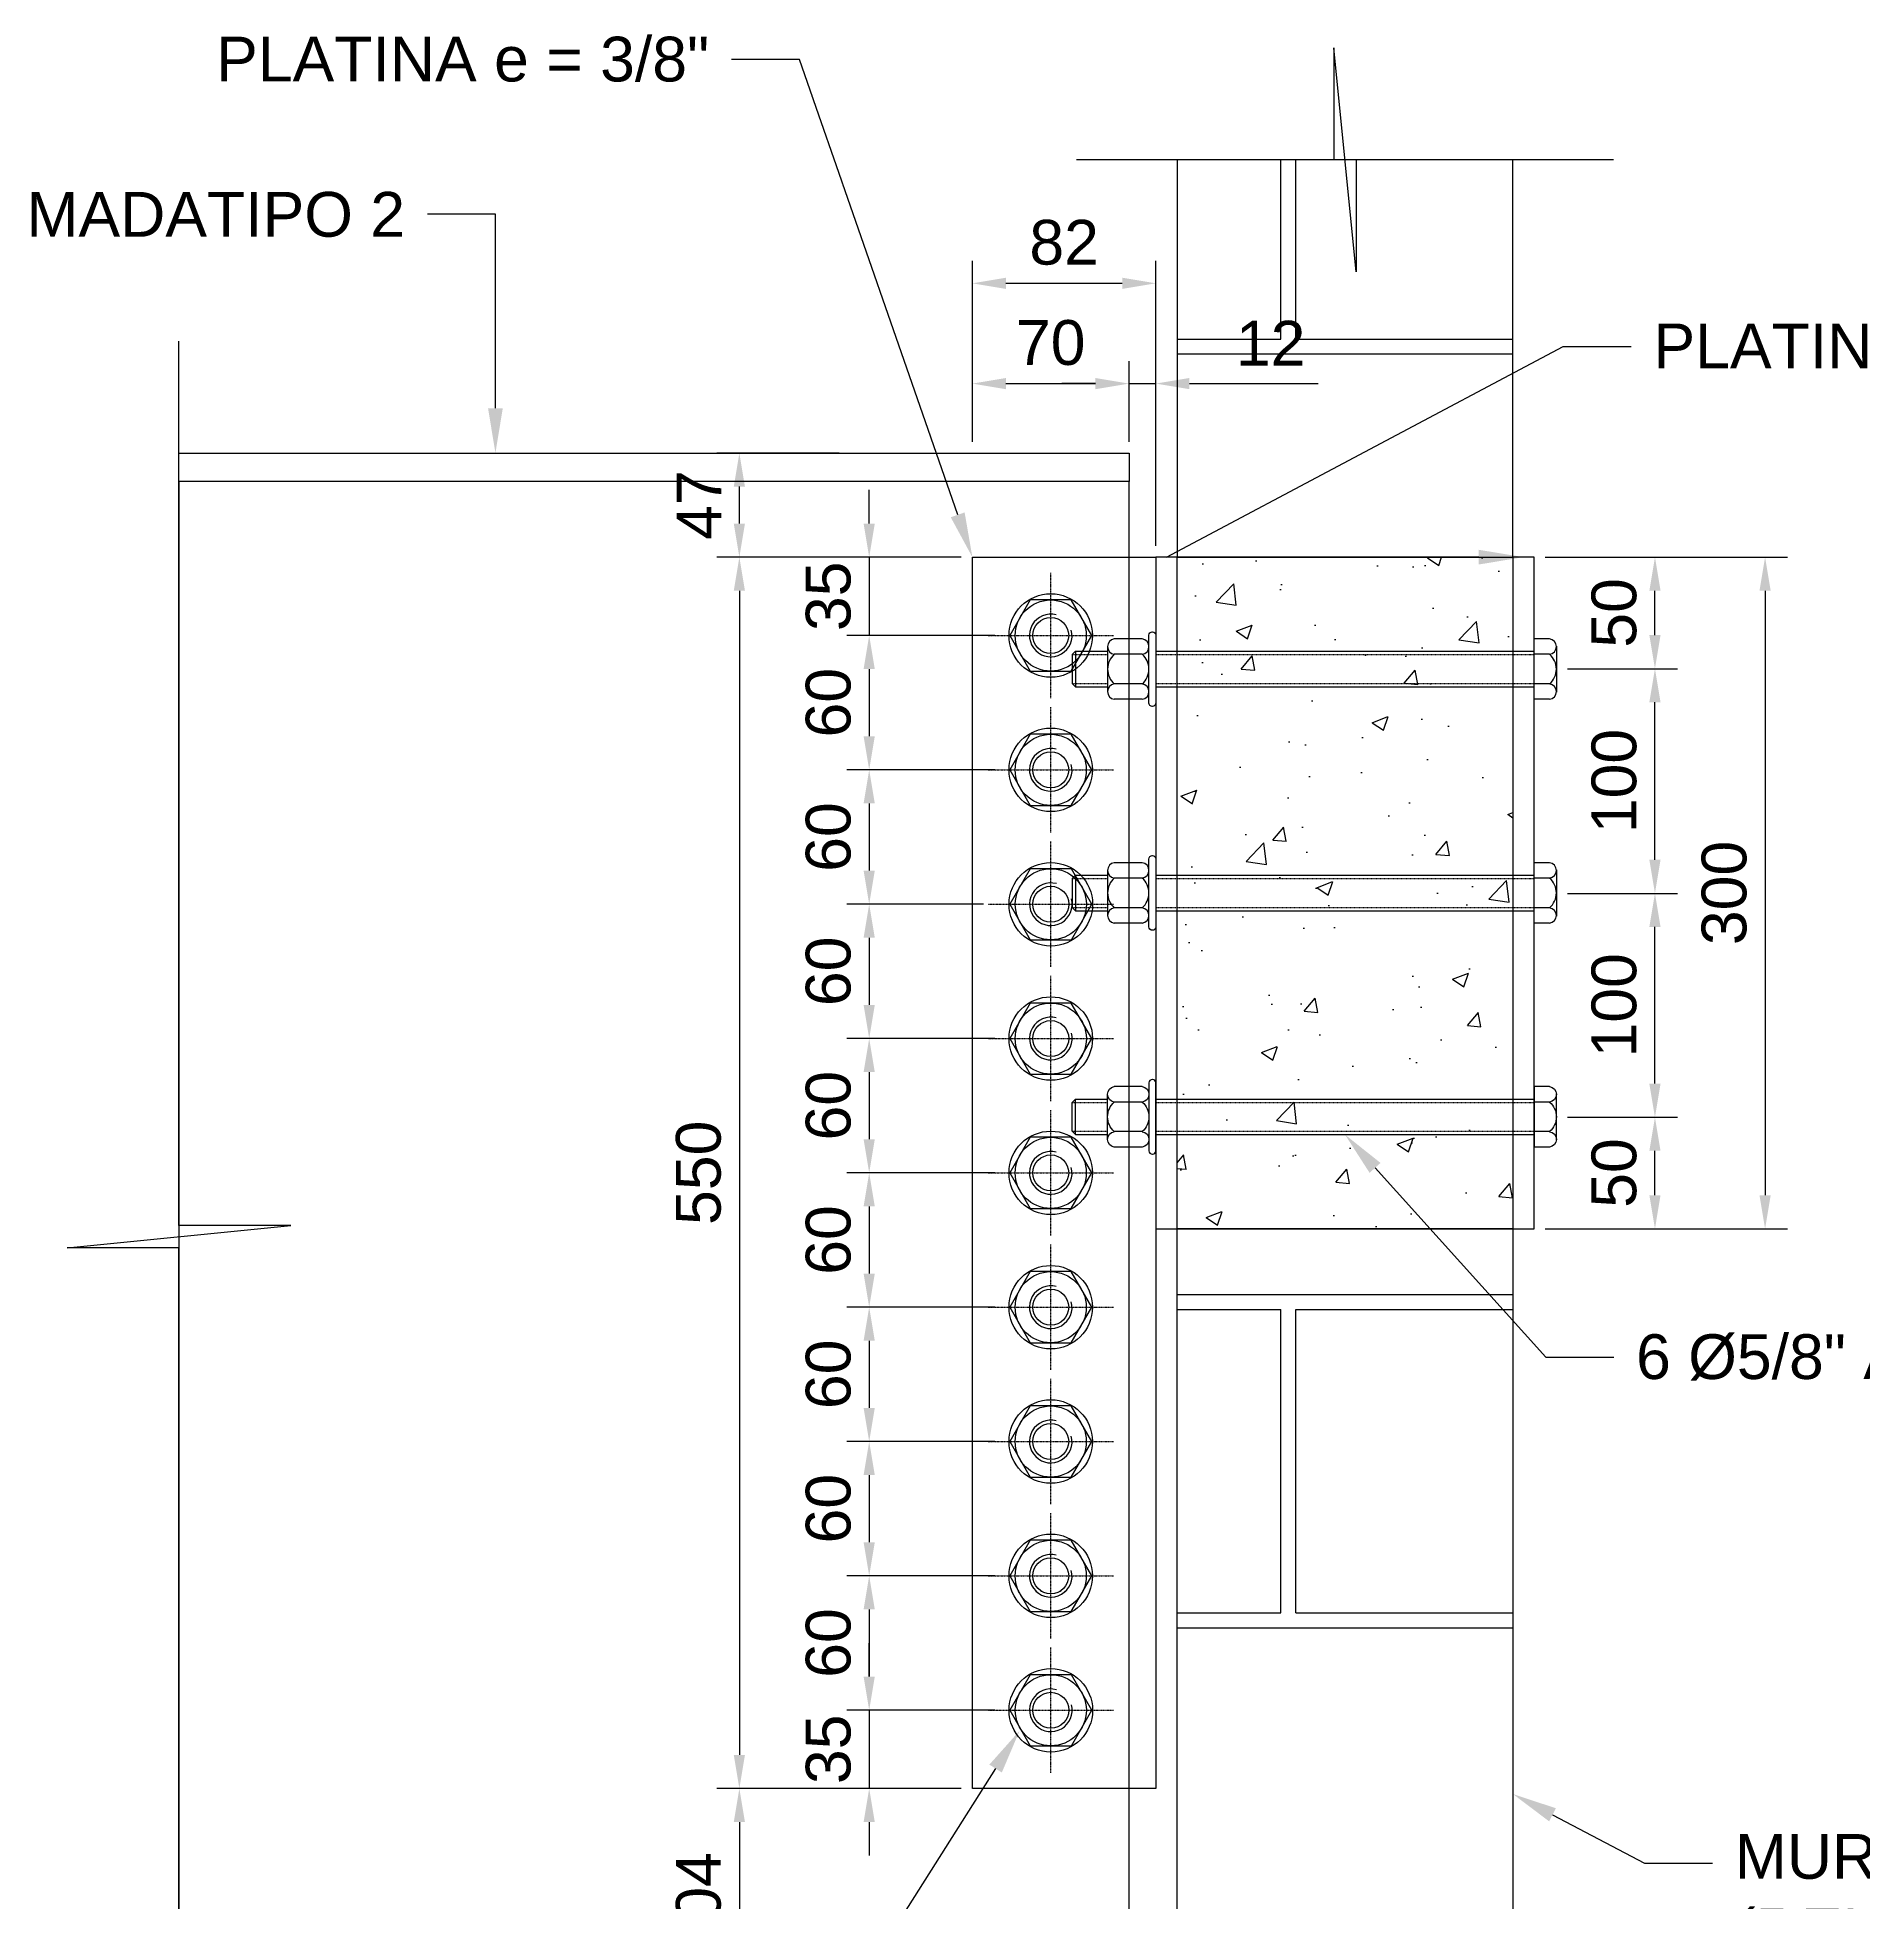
# Model space of a CAD drawing. Header units: millimetres. Extents: x -241278 to 318497, y -110515 to 29234.
# Drawn here: x -27872 to -27056, y -42822 to -41989 of the extents above; entities that cross this region are included whole.
import ezdxf
from ezdxf import colors
from ezdxf.entities.mleader import LeaderData, LeaderLine
from ezdxf.math import Vec2, Vec3

# ---------------------------------------------------------------- set-up
doc = ezdxf.new("R2010")
doc.units = ezdxf.units.MM
doc.header["$LTSCALE"] = 0.1
doc.linetypes.add('CENTER', pattern=[2, 1.25, -0.25, 0.25, -0.25])
doc.linetypes.add('HIDDEN', pattern=[0.375, 0.25, -0.125])
for name, color, linetype in [('EE-CENTROS', 8, 'CENTER'), ('EE-OCULTAS', 8, 'HIDDEN'), ('SIM-ARM 700x3-8x300x1-2', 66, 'Continuous'), ('SIM-CONCRETO', 8, 'Continuous'), ('SIM-COTAS', 1, 'Continuous'), ('SIM-MAMPOSTERIA', 150, 'Continuous'), ('SIM-PLATINAS', 2, 'Continuous')]:
    doc.layers.add(name, color=color, linetype=linetype)
doc.styles.get("Standard").update_dxf_attribs({"font": 'arial.ttf'})
doc.dimstyles.new('EE 1_STANDAR', dxfattribs={"dimtxt": 2, "dimasz": 1.5, "dimexe": 1, "dimexo": 0.5, "dimgap": 0.8, "dimtad": 1, "dimdec": 0, "dimdsep": 46, "dimtxsty": 'Standard', "dimcen": 0.09, "dimclrd": 256, "dimclre": 256, "dimclrt": 2, "dimadec": 0, "dimazin": 0, "dimtfac": 1, "dimtdec": 0, "dimtix": 1, "dimtmove": 0, "dimatfit": 2, "dimfxl": 1, "dimtolj": 1, "dimlwd": -1, "dimlwe": -1, "dimarcsym": 1})
pattern_1 = [(0, (0, -454.09), (142.24, 142.24), [277.8125, -6.6675]), (0, (-142.24, -447.42), (142.24, 142.24), [277.8125, -6.6675]), (90, (0, -454.09), (-142.24, 142.24), [-148.9075, 135.5725]), (90, (-6.67, -454.09), (-142.24, 142.24), [-148.9075, 135.5725])]

# ---------------------------------------------------------------- blocks, each defined once
blk = doc.blocks.new('*U97')
for p, q in [((-13.49, 175.92), (-13.49, 169)), ((-10.31, 178.92), (10.31, 178.92)), ((-6.62, 175.92), (-6.62, 169)), ((6.62, 175.92), (6.62, 169)), ((13.49, 175.92), (13.49, 169)), ((13.49, 169), (-13.49, 169)), ((-7.94, 0), (-7.94, 169)), ((7.94, 0), (7.94, 169)), ((-13.49, -6.1), (-13.49, -18.58)), ((-6.62, -6.1), (-6.62, -18.58)), ((6.62, -6.1), (6.62, -18.58)), ((13.49, -6.1), (13.49, -18.58)), ((-10.31, -21.58), (10.31, -21.58)), ((-7.94, -35.95), (-7.94, -21.58)), ((7.94, -35.95), (7.94, -21.58)), ((-7.94, -35.95), (7.94, -35.95)), ((-7.94, -35.95), (-6.44, -37.45)), ((-6.44, -37.45), (6.44, -37.45)), ((7.94, -35.95), (6.44, -37.45))]:
    blk.add_line(p, q)
blk.add_lwpolyline([(-16.67, -1.6), (-16.67, -1.5, -0.414214), (-15.17, 0), (15.17, 0, -0.414214), (16.67, -1.5), (16.67, -1.6, -0.414214), (15.17, -3.1), (-15.17, -3.1, -0.414214)], format="xyb", close=True)
for centre, radius, start, end in [((-10.06, 175.45), 3.47, 7.76819, 172.23181), ((0, 170.12), 8.8, 41.21446, 138.78554), ((10.06, 175.45), 3.47, 7.76819, 172.23181), ((-10.06, -6.57), 3.47, 7.76819, 172.23181), ((0, -11.9), 8.8, 41.21446, 138.78554), ((10.06, -6.57), 3.47, 7.76819, 172.23181), ((-10.06, -18.11), 3.47, 187.76819, 352.23181), ((0, -12.78), 8.8, 221.21446, 318.78554), ((10.06, -18.11), 3.47, 187.76819, 352.23181)]:
    blk.add_arc(centre, radius, start, end)
at = {"layer": 'EE-OCULTAS'}
for p, q in [((-6.44, 0), (-6.44, 169)), ((6.44, 0), (6.44, 169)), ((-6.44, -37.45), (-6.44, -21.58)), ((6.44, -37.45), (6.44, -21.83))]:
    blk.add_line(p, q, dxfattribs=at)
blk = doc.blocks.new('*D151')
at = {"layer": 'SIM-COTAS', "transparency": 16777216}
for p, q in [((-27198.42, -42221.02), (-27090.23, -42221.02)), ((-27100.23, -42236.02), (-27100.23, -42506.02)), ((-27198.42, -42521.02), (-27090.23, -42521.02))]:
    blk.add_line(p, q, dxfattribs=at)
for points in [[(-27102.73, -42236.02), (-27097.73, -42236.02), (-27100.23, -42221.02)], [(-27102.73, -42506.02), (-27097.73, -42506.02), (-27100.23, -42521.02)]]:
    blk.add_solid(points, dxfattribs=at)
at = {"layer": 'SIM-COTAS', "color": 2, "transparency": 16777216, "insert": (-27118.45, -42371.02), "char_height": 20, "attachment_point": 5, "rotation": 90}
blk.add_mtext('\\A1;300', dxfattribs=at)
blk = doc.blocks.new('*D152')
at = {"layer": 'SIM-COTAS', "transparency": 16777216}
for p, q in [((-27188.5, -42471.2), (-27139.44, -42471.2)), ((-27149.44, -42506.02), (-27149.44, -42486.2)), ((-27198.42, -42521.02), (-27139.44, -42521.02))]:
    blk.add_line(p, q, dxfattribs=at)
for points in [[(-27151.94, -42486.2), (-27146.94, -42486.2), (-27149.44, -42471.2)], [(-27151.94, -42506.02), (-27146.94, -42506.02), (-27149.44, -42521.02)]]:
    blk.add_solid(points, dxfattribs=at)
at = {"layer": 'SIM-COTAS', "color": 2, "transparency": 16777216, "insert": (-27167.65, -42496.11), "char_height": 20, "attachment_point": 5, "rotation": 90}
blk.add_mtext('\\A1;50', dxfattribs=at)
blk = doc.blocks.new('*D153')
at = {"layer": 'SIM-COTAS', "transparency": 16777216}
for p, q in [((-27188.5, -42371.2), (-27139.44, -42371.2)), ((-27149.44, -42456.2), (-27149.44, -42386.2)), ((-27188.5, -42471.2), (-27139.44, -42471.2))]:
    blk.add_line(p, q, dxfattribs=at)
for points in [[(-27151.94, -42386.2), (-27146.94, -42386.2), (-27149.44, -42371.2)], [(-27151.94, -42456.2), (-27146.94, -42456.2), (-27149.44, -42471.2)]]:
    blk.add_solid(points, dxfattribs=at)
at = {"layer": 'SIM-COTAS', "color": 2, "transparency": 16777216, "insert": (-27167.65, -42421.2), "char_height": 20, "attachment_point": 5, "rotation": 90}
blk.add_mtext('\\A1;100', dxfattribs=at)
blk = doc.blocks.new('*D154')
at = {"layer": 'SIM-COTAS', "transparency": 16777216}
for p, q in [((-27198.42, -42221.02), (-27139.44, -42221.02)), ((-27149.44, -42255.84), (-27149.44, -42236.02)), ((-27188.5, -42270.84), (-27139.44, -42270.84))]:
    blk.add_line(p, q, dxfattribs=at)
for points in [[(-27151.94, -42236.02), (-27146.94, -42236.02), (-27149.44, -42221.02)], [(-27151.94, -42255.84), (-27146.94, -42255.84), (-27149.44, -42270.84)]]:
    blk.add_solid(points, dxfattribs=at)
at = {"layer": 'SIM-COTAS', "color": 2, "transparency": 16777216, "insert": (-27167.65, -42245.93), "char_height": 20, "attachment_point": 5, "rotation": 90}
blk.add_mtext('\\A1;50', dxfattribs=at)
blk = doc.blocks.new('*D156')
at = {"layer": 'SIM-COTAS', "transparency": 16777216}
for p, q in [((-27454.42, -42169.52), (-27454.42, -42133.5)), ((-27384.42, -42169.52), (-27384.42, -42133.5)), ((-27439.42, -42143.5), (-27399.42, -42143.5))]:
    blk.add_line(p, q, dxfattribs=at)
for points in [[(-27439.42, -42141), (-27439.42, -42146), (-27454.42, -42143.5)], [(-27399.42, -42141), (-27399.42, -42146), (-27384.42, -42143.5)]]:
    blk.add_solid(points, dxfattribs=at)
at = {"layer": 'SIM-COTAS', "color": 2, "transparency": 16777216, "insert": (-27419.42, -42125.29), "char_height": 20, "attachment_point": 5}
blk.add_mtext('\\A1;70', dxfattribs=at)
blk = doc.blocks.new('*D157')
at = {"layer": 'SIM-COTAS', "transparency": 16777216}
for p, q in [((-27384.42, -42169.52), (-27384.42, -42133.5)), ((-27372.42, -42216.02), (-27372.42, -42133.5)), ((-27399.42, -42143.5), (-27414.42, -42143.5)), ((-27384.42, -42143.5), (-27372.42, -42143.5)), ((-27357.42, -42143.5), (-27299.86, -42143.5))]:
    blk.add_line(p, q, dxfattribs=at)
for points in [[(-27399.42, -42141), (-27399.42, -42146), (-27384.42, -42143.5)], [(-27357.42, -42141), (-27357.42, -42146), (-27372.42, -42143.5)]]:
    blk.add_solid(points, dxfattribs=at)
at = {"layer": 'SIM-COTAS', "color": 2, "transparency": 16777216, "insert": (-27321.14, -42125.46), "char_height": 20, "attachment_point": 5}
blk.add_mtext('\\A1;12', dxfattribs=at)
blk = doc.blocks.new('*D158')
at = {"layer": 'SIM-COTAS', "transparency": 16777216}
for p, q in [((-27454.42, -42169.52), (-27454.42, -42088.71)), ((-27372.42, -42216.02), (-27372.42, -42088.71)), ((-27439.42, -42098.71), (-27387.42, -42098.71))]:
    blk.add_line(p, q, dxfattribs=at)
for points in [[(-27439.42, -42096.21), (-27439.42, -42101.21), (-27454.42, -42098.71)], [(-27387.42, -42096.21), (-27387.42, -42101.21), (-27372.42, -42098.71)]]:
    blk.add_solid(points, dxfattribs=at)
at = {"layer": 'SIM-COTAS', "color": 2, "transparency": 16777216, "insert": (-27413.42, -42080.5), "char_height": 20, "attachment_point": 5}
blk.add_mtext('\\A1;82', dxfattribs=at)
blk = doc.blocks.new('*D159')
at = {"layer": 'SIM-COTAS', "transparency": 16777216}
for p, q in [((-27513.98, -42174.52), (-27568.53, -42174.52)), ((-27558.53, -42206.02), (-27558.53, -42189.52)), ((-27459.42, -42221.02), (-27568.53, -42221.02))]:
    blk.add_line(p, q, dxfattribs=at)
for points in [[(-27561.03, -42189.52), (-27556.03, -42189.52), (-27558.53, -42174.52)], [(-27561.03, -42206.02), (-27556.03, -42206.02), (-27558.53, -42221.02)]]:
    blk.add_solid(points, dxfattribs=at)
at = {"layer": 'SIM-COTAS', "color": 2, "transparency": 16777216, "insert": (-27576.53, -42197.77), "char_height": 20, "attachment_point": 5, "rotation": 90}
blk.add_mtext('\\A1;47', dxfattribs=at)
blk = doc.blocks.new('*D160')
at = {"layer": 'SIM-COTAS', "transparency": 16777216}
for p, q in [((-27459.42, -42221.02), (-27568.53, -42221.02)), ((-27558.53, -42236.02), (-27558.53, -42756.02)), ((-27459.42, -42771.02), (-27568.53, -42771.02))]:
    blk.add_line(p, q, dxfattribs=at)
for points in [[(-27561.03, -42236.02), (-27556.03, -42236.02), (-27558.53, -42221.02)], [(-27561.03, -42756.02), (-27556.03, -42756.02), (-27558.53, -42771.02)]]:
    blk.add_solid(points, dxfattribs=at)
at = {"layer": 'SIM-COTAS', "color": 2, "transparency": 16777216, "insert": (-27576.74, -42496.02), "char_height": 20, "attachment_point": 5, "rotation": 90}
blk.add_mtext('\\A1;550', dxfattribs=at)
blk = doc.blocks.new('*D161')
at = {"layer": 'SIM-COTAS', "transparency": 16777216}
for p, q in [((-27459.42, -42771.02), (-27568.53, -42771.02)), ((-27558.53, -42786.02), (-27558.53, -42859.52)), ((-27483.98, -42874.52), (-27568.53, -42874.52))]:
    blk.add_line(p, q, dxfattribs=at)
for points in [[(-27561.03, -42786.02), (-27556.03, -42786.02), (-27558.53, -42771.02)], [(-27561.03, -42859.52), (-27556.03, -42859.52), (-27558.53, -42874.52)]]:
    blk.add_solid(points, dxfattribs=at)
at = {"layer": 'SIM-COTAS', "color": 2, "transparency": 16777216, "insert": (-27576.74, -42822.77), "char_height": 20, "attachment_point": 5, "rotation": 90}
blk.add_mtext('\\A1;104', dxfattribs=at)
blk = doc.blocks.new('*D162')
at = {"layer": 'SIM-COTAS', "transparency": 16777216}
for p, q in [((-27500.51, -42206.02), (-27500.51, -42191.02)), ((-27459.42, -42221.02), (-27510.51, -42221.02)), ((-27500.51, -42221.02), (-27500.51, -42256.02)), ((-27444.43, -42256.02), (-27510.51, -42256.02)), ((-27500.51, -42271.02), (-27500.51, -42286.02))]:
    blk.add_line(p, q, dxfattribs=at)
for points in [[(-27503.01, -42206.02), (-27498.01, -42206.02), (-27500.51, -42221.02)], [(-27503.01, -42271.02), (-27498.01, -42271.02), (-27500.51, -42256.02)]]:
    blk.add_solid(points, dxfattribs=at)
at = {"layer": 'SIM-COTAS', "color": 2, "transparency": 16777216, "insert": (-27518.73, -42238.52), "char_height": 20, "attachment_point": 5, "rotation": 90}
blk.add_mtext('\\A1;35', dxfattribs=at)
blk = doc.blocks.new('*D163')
at = {"layer": 'SIM-COTAS', "transparency": 16777216}
for p, q in [((-27444.43, -42256.02), (-27510.51, -42256.02)), ((-27500.51, -42271.02), (-27500.51, -42301.02)), ((-27444.43, -42316.02), (-27510.51, -42316.02))]:
    blk.add_line(p, q, dxfattribs=at)
for points in [[(-27503.01, -42271.02), (-27498.01, -42271.02), (-27500.51, -42256.02)], [(-27503.01, -42301.02), (-27498.01, -42301.02), (-27500.51, -42316.02)]]:
    blk.add_solid(points, dxfattribs=at)
at = {"layer": 'SIM-COTAS', "color": 2, "transparency": 16777216, "insert": (-27518.73, -42286.02), "char_height": 20, "attachment_point": 5, "rotation": 90}
blk.add_mtext('\\A1;60', dxfattribs=at)
blk = doc.blocks.new('*D166')
at = {"layer": 'SIM-COTAS', "transparency": 16777216}
for p, q in [((-27444.41, -42436.03), (-27510.51, -42436.03)), ((-27500.51, -42451.03), (-27500.51, -42481.03)), ((-27444.43, -42496.03), (-27510.51, -42496.03))]:
    blk.add_line(p, q, dxfattribs=at)
for points in [[(-27503.01, -42451.03), (-27498.01, -42451.03), (-27500.51, -42436.03)], [(-27503.01, -42481.03), (-27498.01, -42481.03), (-27500.51, -42496.03)]]:
    blk.add_solid(points, dxfattribs=at)
at = {"layer": 'SIM-COTAS', "color": 2, "transparency": 16777216, "insert": (-27518.73, -42466.03), "char_height": 20, "attachment_point": 5, "rotation": 90}
blk.add_mtext('\\A1;60', dxfattribs=at)
blk = doc.blocks.new('*D167')
at = {"layer": 'SIM-COTAS', "transparency": 16777216}
for p, q in [((-27444.43, -42496.03), (-27510.51, -42496.03)), ((-27500.51, -42511.03), (-27500.51, -42541.03)), ((-27444.43, -42556.03), (-27510.51, -42556.03))]:
    blk.add_line(p, q, dxfattribs=at)
for points in [[(-27503.01, -42511.03), (-27498.01, -42511.03), (-27500.51, -42496.03)], [(-27503.01, -42541.03), (-27498.01, -42541.03), (-27500.51, -42556.03)]]:
    blk.add_solid(points, dxfattribs=at)
at = {"layer": 'SIM-COTAS', "color": 2, "transparency": 16777216, "insert": (-27518.73, -42526.03), "char_height": 20, "attachment_point": 5, "rotation": 90}
blk.add_mtext('\\A1;60', dxfattribs=at)
blk = doc.blocks.new('*D168')
at = {"layer": 'SIM-COTAS', "transparency": 16777216}
for p, q in [((-27444.43, -42556.03), (-27510.51, -42556.03)), ((-27500.51, -42571.03), (-27500.51, -42601.03)), ((-27444.43, -42616.03), (-27510.51, -42616.03))]:
    blk.add_line(p, q, dxfattribs=at)
for points in [[(-27503.01, -42571.03), (-27498.01, -42571.03), (-27500.51, -42556.03)], [(-27503.01, -42601.03), (-27498.01, -42601.03), (-27500.51, -42616.03)]]:
    blk.add_solid(points, dxfattribs=at)
at = {"layer": 'SIM-COTAS', "color": 2, "transparency": 16777216, "insert": (-27518.73, -42586.03), "char_height": 20, "attachment_point": 5, "rotation": 90}
blk.add_mtext('\\A1;60', dxfattribs=at)
blk = doc.blocks.new('*D169')
at = {"layer": 'SIM-COTAS', "transparency": 16777216}
for p, q in [((-27444.43, -42616.03), (-27510.51, -42616.03)), ((-27500.51, -42631.03), (-27500.51, -42661.03)), ((-27444.43, -42676.03), (-27510.51, -42676.03))]:
    blk.add_line(p, q, dxfattribs=at)
for points in [[(-27503.01, -42631.03), (-27498.01, -42631.03), (-27500.51, -42616.03)], [(-27503.01, -42661.03), (-27498.01, -42661.03), (-27500.51, -42676.03)]]:
    blk.add_solid(points, dxfattribs=at)
at = {"layer": 'SIM-COTAS', "color": 2, "transparency": 16777216, "insert": (-27518.73, -42646.03), "char_height": 20, "attachment_point": 5, "rotation": 90}
blk.add_mtext('\\A1;60', dxfattribs=at)
blk = doc.blocks.new('*D170')
at = {"layer": 'SIM-COTAS', "transparency": 16777216}
for p, q in [((-27444.43, -42676.03), (-27510.51, -42676.03)), ((-27500.51, -42691.03), (-27500.51, -42721.05)), ((-27444.41, -42736.05), (-27510.51, -42736.05))]:
    blk.add_line(p, q, dxfattribs=at)
for points in [[(-27503.01, -42691.03), (-27498.01, -42691.03), (-27500.51, -42676.03)], [(-27503.01, -42721.05), (-27498.01, -42721.05), (-27500.51, -42736.05)]]:
    blk.add_solid(points, dxfattribs=at)
at = {"layer": 'SIM-COTAS', "color": 2, "transparency": 16777216, "insert": (-27518.73, -42706.04), "char_height": 20, "attachment_point": 5, "rotation": 90}
blk.add_mtext('\\A1;60', dxfattribs=at)
blk = doc.blocks.new('*D171')
at = {"layer": 'SIM-COTAS', "transparency": 16777216}
for p, q in [((-27500.51, -42721.05), (-27500.51, -42706.05)), ((-27449.41, -42736.05), (-27510.51, -42736.05)), ((-27500.51, -42736.05), (-27500.51, -42771.02)), ((-27459.42, -42771.02), (-27510.51, -42771.02)), ((-27500.51, -42786.02), (-27500.51, -42801.02))]:
    blk.add_line(p, q, dxfattribs=at)
for points in [[(-27503.01, -42721.05), (-27498.01, -42721.05), (-27500.51, -42736.05)], [(-27503.01, -42786.02), (-27498.01, -42786.02), (-27500.51, -42771.02)]]:
    blk.add_solid(points, dxfattribs=at)
at = {"layer": 'SIM-COTAS', "color": 2, "transparency": 16777216, "insert": (-27518.73, -42753.53), "char_height": 20, "attachment_point": 5, "rotation": 90}
blk.add_mtext('\\A1;35', dxfattribs=at)
blk = doc.blocks.new('*D172')
at = {"layer": 'SIM-COTAS', "transparency": 16777216}
for p, q in [((-27444.43, -42316.02), (-27510.51, -42316.02)), ((-27500.51, -42331.02), (-27500.51, -42361.03)), ((-27449.41, -42376.03), (-27510.51, -42376.03))]:
    blk.add_line(p, q, dxfattribs=at)
for points in [[(-27503.01, -42331.02), (-27498.01, -42331.02), (-27500.51, -42316.02)], [(-27503.01, -42361.03), (-27498.01, -42361.03), (-27500.51, -42376.03)]]:
    blk.add_solid(points, dxfattribs=at)
at = {"layer": 'SIM-COTAS', "color": 2, "transparency": 16777216, "insert": (-27518.73, -42346.03), "char_height": 20, "attachment_point": 5, "rotation": 90}
blk.add_mtext('\\A1;60', dxfattribs=at)
blk = doc.blocks.new('*D173')
at = {"layer": 'SIM-COTAS', "transparency": 16777216}
for p, q in [((-27449.41, -42376.03), (-27510.51, -42376.03)), ((-27500.51, -42391.03), (-27500.51, -42421.03)), ((-27449.41, -42436.03), (-27510.51, -42436.03))]:
    blk.add_line(p, q, dxfattribs=at)
for points in [[(-27503.01, -42391.03), (-27498.01, -42391.03), (-27500.51, -42376.03)], [(-27503.01, -42421.03), (-27498.01, -42421.03), (-27500.51, -42436.03)]]:
    blk.add_solid(points, dxfattribs=at)
at = {"layer": 'SIM-COTAS', "color": 2, "transparency": 16777216, "insert": (-27518.73, -42406.03), "char_height": 20, "attachment_point": 5, "rotation": 90}
blk.add_mtext('\\A1;60', dxfattribs=at)
blk = doc.blocks.new('*D178')
at = {"layer": 'SIM-COTAS', "transparency": 16777216}
for p, q in [((-27188.5, -42270.84), (-27139.44, -42270.84)), ((-27149.44, -42356.2), (-27149.44, -42285.84)), ((-27188.5, -42371.2), (-27139.44, -42371.2))]:
    blk.add_line(p, q, dxfattribs=at)
for points in [[(-27151.94, -42285.84), (-27146.94, -42285.84), (-27149.44, -42270.84)], [(-27151.94, -42356.2), (-27146.94, -42356.2), (-27149.44, -42371.2)]]:
    blk.add_solid(points, dxfattribs=at)
at = {"layer": 'SIM-COTAS', "color": 2, "transparency": 16777216, "insert": (-27167.65, -42321.02), "char_height": 20, "attachment_point": 5, "rotation": 90}
blk.add_mtext('\\A1;100', dxfattribs=at)
blk = doc.blocks.new('TUERCA 3-4')
blk.add_lwpolyline([(-9.17, 15.88), (-18.33, 0), (-9.17, -15.88), (9.17, -15.88), (18.33, 0), (9.17, 15.88)], close=True)
for radius in [18.65, 15.88, 8.02]:
    blk.add_circle((0, 0), radius)
blk.add_arc((0, 0), 9.52, 75, 15)
at = {"layer": 'EE-CENTROS'}
for p, q in [((0, -27.98), (0, 27.98)), ((-27.98, 0), (27.98, 0))]:
    blk.add_line(p, q, dxfattribs=at)
blk = doc.blocks.new('T-3-4')
blk.add_blockref('TUERCA 3-4', (0, 0))

msp = doc.modelspace()

# ---------------------------------------------------------------- hatches: boundary and pattern name
at = {"layer": 'SIM-CONCRETO'}
h = msp.add_hatch(dxfattribs=at)
h.set_pattern_fill('AR-CONC', color=256, scale=0.4)
h.paths.add_polyline_path([(-27362.92, -42221.02), (-27212.92, -42221.02), (-27212.92, -42521.02), (-27362.92, -42521.02)])

# ---------------------------------------------------------------- linework, layer by layer
at = {"layer": 'SIM-ARM 700x3-8x300x1-2'}
msp.add_lwpolyline([(-27808.94, -42174.52), (-27384.42, -42174.52), (-27384.42, -42187.22), (-27808.94, -42187.22)], close=True, dxfattribs=at)
at = {"layer": 'SIM-CONCRETO'}
msp.add_lwpolyline([(-27362.92, -42221.02), (-27212.92, -42221.02), (-27212.92, -42521.02), (-27362.92, -42521.02)], close=True, dxfattribs=at)
at = {"layer": 'SIM-COTAS'}
msp.add_lwpolyline([(-27167.92, -42043.58), (-27282.92, -42043.58), (-27282.92, -42093.58), (-27292.92, -41993.58), (-27292.92, -42043.58), (-27407.92, -42043.58)], dxfattribs=at)
at = {"layer": 'SIM-PLATINAS'}
for points in [[(-27372.42, -42221.02), (-27372.42, -42521.02), (-27362.92, -42521.02), (-27362.92, -42221.02)], [(-27212.92, -42221.02), (-27212.92, -42521.02), (-27203.42, -42521.02), (-27203.42, -42221.02)]]:
    msp.add_lwpolyline(points, close=True, dxfattribs=at)

# ---------------------------------------------------------------- block references
for p in [(-27419.4, -42256.03), (-27419.4, -42316.03), (-27419.36, -42376.06), (-27419.38, -42436.05), (-27419.4, -42496.05), (-27419.4, -42556.05)]:
    msp.add_blockref('T-3-4', p)
at = {"rotation": 270}
for p in [(-27372.42, -42271.02), (-27372.42, -42371.02)]:
    msp.add_blockref('*U97', p, dxfattribs=at)
at = {"xscale": -1, "rotation": 270}
msp.add_blockref('*U97', (-27372.42, -42471.02), dxfattribs=at)

# ---------------------------------------------------------------- dimensions: what is measured, and where the dimension line sits
at = {"layer": 'SIM-COTAS'}
for base, p2, picture, middle in [((-27372.42, -42098.71), (-27372.42, -42221.02), '*D158', (-27413.42, -42080.5)), ((-27384.42, -42143.5), (-27384.42, -42174.52), '*D156', (-27419.42, -42125.29))]:
    dim = msp.add_linear_dim(base=base, p1=(-27454.42, -42174.52), p2=p2, dimstyle='EE 1_STANDAR', dxfattribs=at)
    dim.commit()
    dim.dimension.update_dxf_attribs({"geometry": picture, "text_midpoint": middle})
dim = msp.add_linear_dim(base=(-27372.42, -42143.5), p1=(-27384.42, -42174.52), p2=(-27372.42, -42221.02), dimstyle='EE 1_STANDAR', dxfattribs=at)
dim.commit()
dim.dimension.update_dxf_attribs({"geometry": '*D157', "text_midpoint": (-27321.14, -42143.5), "dimtype": 160})
for base, p1, p2, picture, middle in [((-27558.52928568, -42174.52000779), (-27454.42219621, -42221.02000779), (-27508.97574094, -42174.52000779), '*D159', (-27576.52928568, -42197.77000779)), ((-27100.23, -42521.02), (-27203.42, -42221.02), (-27203.42, -42521.02), '*D151', (-27118.45, -42371.02)), ((-27149.44, -42221.02), (-27193.5, -42270.84), (-27203.42, -42221.02), '*D154', (-27167.65, -42245.93)), ((-27149.44, -42270.84), (-27193.5, -42371.2), (-27193.5, -42270.84), '*D178', (-27167.65, -42321.02)), ((-27500.51, -42436.03), (-27444.41, -42376.03), (-27444.41, -42436.03), '*D173', (-27518.73, -42406.03)), ((-27149.44, -42371.2), (-27193.5, -42471.2), (-27193.5, -42371.2), '*D153', (-27167.65, -42421.2)), ((-27500.51, -42496.03), (-27439.41, -42436.03), (-27439.43, -42496.03), '*D166', (-27518.73, -42466.03)), ((-27149.44, -42471.2), (-27203.42, -42521.02), (-27193.5, -42471.2), '*D152', (-27167.65, -42496.11)), ((-27500.51, -42556.03), (-27439.43, -42496.03), (-27439.43, -42556.03), '*D167', (-27518.73, -42526.03)), ((-27558.52928568, -42874.52000779), (-27454.42219621, -42771.02000779), (-27478.97574094, -42874.52000779), '*D161', (-27576.74074543, -42822.77000779))]:
    dim = msp.add_linear_dim(base=base, p1=p1, p2=p2, angle=90, dimstyle='EE 1_STANDAR', dxfattribs=at)
    dim.commit()
    dim.dimension.update_dxf_attribs({"geometry": picture, "text_midpoint": middle})

# ---------------------------------------------------------------- leaders
at = {"layer": 'SIM-COTAS', "linetype": 'Continuous'}
ml = msp.add_multileader_mtext('Standard', dxfattribs=at)
ml.set_content('\\A1;{\\C2;PLATINA e = 3/8"}', color=256)
ml.set_leader_properties()
ml.build(insert=Vec2(0, 0))
ml.multileader.update_dxf_attribs({"dogleg_length": 0.0025, "arrow_head_size": 20, "scale": 10})
ctx = ml.context
ctx.base_point, ctx.scale, ctx.char_height, ctx.arrow_head_size, ctx.landing_gap_size, ctx.plane_origin = Vec3(-28475.15, -42035.08), 10, 20, 20, 10, Vec3(-58094.18, -35608.81)
notes = []
notes.append((ctx, [(0, (1, 1, 0), (-28505.52, -42035.08), (1, 0), 30.37, [(1, [(-28518.48, -41974.58), (-28677.98, -41974.58)], 0, [])])]))
ctx.mtext.insert, ctx.mtext.width, ctx.mtext.defined_height, ctx.mtext.flow_direction = Vec3(-28465.15, -42024.9), 94.2686, 56.31, 5
ctx.mtext.has_bg_fill, ctx.mtext.bg_color, ctx.mtext.bg_scale_factor, ctx.mtext.bg_transparency, ctx.mtext.use_window_bg_color = 1, -1027028792, 1.5, 0, 1
ml = msp.add_multileader_mtext('Standard', dxfattribs=at)
ml.set_content('\\A1;{\\C2;PLATINA e = 3/8"}', color=256)
ml.set_leader_properties()
ml.build(insert=Vec2(0, 0))
ml.multileader.update_dxf_attribs({"dogleg_length": 0.0025, "arrow_head_size": 20, "scale": 10})
ctx = ml.context
ctx.base_point, ctx.scale, ctx.char_height, ctx.arrow_head_size, ctx.landing_gap_size, ctx.plane_origin = Vec3(-28475.15, -42251.67), 10, 20, 20, 10, Vec3(-58094.18, -35839.24)
notes.append((ctx, [(0, (1, 1, 0), (-28505.52, -42251.67), (1, 0), 30.37, [(1, [(-28523.23, -42345.83), (-28682.73, -42345.83)], 0, [])])]))
ctx.mtext.insert, ctx.mtext.width, ctx.mtext.defined_height, ctx.mtext.flow_direction = Vec3(-28465.15, -42241.5), 94.2686, 56.31, 5
ctx.mtext.has_bg_fill, ctx.mtext.bg_color, ctx.mtext.bg_scale_factor, ctx.mtext.bg_transparency, ctx.mtext.use_window_bg_color = 1, -1027028792, 1.5, 0, 1
ml = msp.add_multileader_mtext('Standard', dxfattribs=at)
ml.set_content('{\\C2;4 %%C5/8" ASTM A193 GR B7 PASANTES}', color=256)
ml.set_leader_properties()
ml.build(insert=Vec2(0, 0))
ml.multileader.update_dxf_attribs({"dogleg_length": 0.0025, "arrow_head_size": 20, "scale": 10})
ctx = ml.context
ctx.base_point, ctx.scale, ctx.char_height, ctx.arrow_head_size, ctx.landing_gap_size, ctx.plane_origin = Vec3(-28482.92, -42703.11), 10, 20, 20, 10, Vec3(-57763.59, -36399.97)
notes.append((ctx, [(0, (1, 1, 0), (-28513.29, -42703.11), (1, 0), 30.37, [(0, [(-28602.98, -42603.77)], 0, [])])]))
ctx.mtext.insert, ctx.mtext.width, ctx.mtext.defined_height, ctx.mtext.flow_direction = Vec3(-28472.92, -42692.94), 180.3043, 84.57, 5
ctx.mtext.has_bg_fill, ctx.mtext.bg_color, ctx.mtext.bg_scale_factor, ctx.mtext.bg_transparency, ctx.mtext.use_window_bg_color = 1, -1027028792, 1.5, 0, 1
for ctx, leaders in notes:
    for number, flags, end, landing, length, lines in leaders:
        leader = LeaderData()
        leader.index, (leader.has_last_leader_line, leader.has_dogleg_vector, leader.attachment_direction) = number, flags
        leader.last_leader_point, leader.dogleg_vector, leader.dogleg_length = Vec3(end), Vec3(landing), length
        for number, points, colour, breaks in lines:
            line = LeaderLine()
            line.index, line.vertices, line.color, line.breaks = number, Vec3.list(points), colors.encode_raw_color(colour), breaks
            leader.lines.append(line)
        ctx.leaders.append(leader)

# ---------------------------------------------------------------- next in the draw order: hatches: boundary and pattern name
at = {"layer": 'SIM-MAMPOSTERIA'}
h = msp.add_hatch(dxfattribs=at)
h.set_pattern_fill('AR-B816C', color=256, scale=0.7)
h.set_pattern_definition(pattern_1)
h.paths.add_polyline_path([(-27362.92, -42521.02), (-27212.92, -42521.02), (-27212.92, -43028.11), (-27362.92, -43028.11)])

# ---------------------------------------------------------------- next in the draw order: linework, layer by layer
at = {"layer": 'SIM-ARM 700x3-8x300x1-2'}
msp.add_lwpolyline([(-27808.94, -42861.82), (-27384.42, -42861.82), (-27384.42, -42187.22), (-27808.94, -42187.22)], close=True, dxfattribs=at)
at = {"layer": 'SIM-COTAS'}
msp.add_lwpolyline([(-27808.94, -42924.52), (-27808.94, -42529.52), (-27858.94, -42529.52), (-27758.94, -42519.52), (-27808.94, -42519.52), (-27808.94, -42124.52)], dxfattribs=at)
at = {"layer": 'SIM-MAMPOSTERIA'}
msp.add_lwpolyline([(-27362.92, -42521.02), (-27212.92, -42521.02), (-27212.92, -43028.11), (-27362.92, -43028.11)], close=True, dxfattribs=at)
at = {"layer": 'SIM-PLATINAS'}
msp.add_lwpolyline([(-27372.42, -42221.02), (-27372.42, -42771.02), (-27454.42, -42771.02), (-27454.42, -42221.02)], close=True, dxfattribs=at)

# ---------------------------------------------------------------- next in the draw order: block references
for p in [(-27419.4, -42616.05), (-27419.4, -42676.05)]:
    msp.add_blockref('T-3-4', p)

# ---------------------------------------------------------------- next in the draw order: dimensions: what is measured, and where the dimension line sits
at = {"layer": 'SIM-COTAS'}
for base, p1, p2, picture, middle in [((-27500.51, -42256.02), (-27454.42, -42221.02), (-27439.43, -42256.02), '*D162', (-27518.73, -42238.52)), ((-27558.53, -42771.02), (-27454.42, -42221.02), (-27454.42, -42771.02), '*D160', (-27576.74, -42496.02)), ((-27500.51, -42316.02), (-27439.43, -42256.02), (-27439.43, -42316.02), '*D163', (-27518.73, -42286.02)), ((-27500.51, -42376.03), (-27439.43, -42316.02), (-27444.41, -42376.03), '*D172', (-27518.73, -42346.03)), ((-27500.51, -42616.03), (-27439.43, -42556.03), (-27439.43, -42616.03), '*D168', (-27518.73, -42586.03)), ((-27500.51, -42676.03), (-27439.43, -42616.03), (-27439.43, -42676.03), '*D169', (-27518.73, -42646.03)), ((-27500.51, -42736.05), (-27439.43, -42676.03), (-27439.41, -42736.05), '*D170', (-27518.73, -42706.04)), ((-27500.51, -42771.02), (-27444.41, -42736.05), (-27454.42, -42771.02), '*D171', (-27518.73, -42753.53))]:
    dim = msp.add_linear_dim(base=base, p1=p1, p2=p2, angle=90, dimstyle='EE 1_STANDAR', dxfattribs=at)
    dim.commit()
    dim.dimension.update_dxf_attribs({"geometry": picture, "text_midpoint": middle})

# ---------------------------------------------------------------- next in the draw order: leaders
at = {"layer": 'SIM-COTAS', "linetype": 'Continuous'}
ml = msp.add_multileader_mtext('Standard', dxfattribs=at)
ml.set_content('\\A1;{\\C2;PLATINA e = 3/8"}', color=256)
ml.set_leader_properties()
ml.build(insert=Vec2(0, 0))
ml.multileader.update_dxf_attribs({"dogleg_length": 0.0025, "arrow_head_size": 20, "scale": 10})
ctx = ml.context
ctx.base_point, ctx.scale, ctx.char_height, ctx.arrow_head_size, ctx.landing_gap_size, ctx.plane_origin = Vec3(-27160.1, -42126.86), 10, 20, 20, 10, Vec3(-56779.12, -35724.69)
notes = []
notes.append((ctx, [(0, (1, 1, 0), (-27190.46, -42126.86), (1, 0), 30.37, [(1, [(-27208.17, -42221.02), (-27367.67, -42221.02)], 0, [])])]))
ctx.mtext.insert, ctx.mtext.width, ctx.mtext.defined_height, ctx.mtext.flow_direction = Vec3(-27150.1, -42116.69), 94.2686, 56.31, 5
ctx.mtext.has_bg_fill, ctx.mtext.bg_color, ctx.mtext.bg_scale_factor, ctx.mtext.bg_transparency, ctx.mtext.use_window_bg_color = 1, -1027028792, 1.5, 0, 1
for ctx, leaders in notes:
    for number, flags, end, landing, length, lines in leaders:
        leader = LeaderData()
        leader.index, (leader.has_last_leader_line, leader.has_dogleg_vector, leader.attachment_direction) = number, flags
        leader.last_leader_point, leader.dogleg_vector, leader.dogleg_length = Vec3(end), Vec3(landing), length
        for number, points, colour, breaks in lines:
            line = LeaderLine()
            line.index, line.vertices, line.color, line.breaks = number, Vec3.list(points), colors.encode_raw_color(colour), breaks
            leader.lines.append(line)
        ctx.leaders.append(leader)

# ---------------------------------------------------------------- next in the draw order: hatches: boundary and pattern name
at = {"layer": 'SIM-MAMPOSTERIA'}
h = msp.add_hatch(dxfattribs=at)
h.set_pattern_fill('AR-B816C', color=256, scale=0.7)
h.set_pattern_definition(pattern_1)
h.paths.add_polyline_path([(-27362.92, -42221.02), (-27212.92, -42221.02), (-27212.92, -42043.58), (-27362.92, -42043.58)])

# ---------------------------------------------------------------- next in the draw order: linework, layer by layer
msp.add_lwpolyline([(-27362.92, -42221.02), (-27212.92, -42221.02), (-27212.92, -42043.58), (-27362.92, -42043.58)], close=True, dxfattribs=at)

# ---------------------------------------------------------------- next in the draw order: leaders
at = {"layer": 'SIM-COTAS', "linetype": 'Continuous'}
ml = msp.add_multileader_mtext('Standard', dxfattribs=at)
ml.set_content('\\A1;{\\C2;PLATINA e = 3/8"}', color=256)
ml.set_leader_properties()
ml.build(insert=Vec2(0, 0))
ml.multileader.update_dxf_attribs({"dogleg_length": 0.0025, "arrow_head_size": 20, "scale": 10})
ctx = ml.context
ctx.base_point, ctx.scale, ctx.char_height, ctx.arrow_head_size, ctx.landing_gap_size, ctx.plane_origin = Vec3(-27696.33, -41998.73), 10, 20, 20, 10, Vec3(-57025.37, -35707.65)
ctx.text_align_type = 2
notes = []
notes.append((ctx, [(1, (1, 1, 0), (-27531.62, -41998.73), (-1, 0), 30.37, [(0, [(-27454.42, -42221.02)], 0, [])])]))
ctx.mtext.insert, ctx.mtext.width, ctx.mtext.defined_height, ctx.mtext.alignment, ctx.mtext.flow_direction = Vec3(-27571.99, -41988.55), 113.8074, 56.31, 3, 5
ctx.mtext.has_bg_fill, ctx.mtext.bg_color, ctx.mtext.bg_scale_factor, ctx.mtext.bg_transparency, ctx.mtext.use_window_bg_color = 1, -1027028792, 1.5, 0, 1
ml = msp.add_multileader_mtext('Standard', dxfattribs=at)
ml.set_content('{\\C2;6 %%C5/8" ASTM A193 GR B7 PASANTES}', color=256)
ml.set_leader_properties()
ml.build(insert=Vec2(0, 0))
ml.multileader.update_dxf_attribs({"dogleg_length": 0.0025, "arrow_head_size": 20, "scale": 10})
ctx = ml.context
ctx.base_point, ctx.scale, ctx.char_height, ctx.arrow_head_size, ctx.landing_gap_size, ctx.plane_origin = Vec3(-27167.87, -42578.3), 10, 20, 20, 10, Vec3(-56448.53, -36285.41)
notes.append((ctx, [(0, (1, 1, 0), (-27198.23, -42578.3), (1, 0), 30.37, [(0, [(-27287.92, -42478.96)], 0, [])])]))
ctx.mtext.insert, ctx.mtext.width, ctx.mtext.defined_height, ctx.mtext.flow_direction = Vec3(-27157.87, -42568.13), 180.3043, 84.57, 5
ctx.mtext.has_bg_fill, ctx.mtext.bg_color, ctx.mtext.bg_scale_factor, ctx.mtext.bg_transparency, ctx.mtext.use_window_bg_color = 1, -1027028792, 1.5, 0, 1
ml = msp.add_multileader_mtext('Standard', dxfattribs=at)
ml.set_content('{\\C2;9 %%C3/4" A325}', color=256)
ml.set_leader_properties()
ml.build(insert=Vec2(0, 0))
ml.multileader.update_dxf_attribs({"dogleg_length": 0.0025, "arrow_head_size": 20, "scale": 10})
ctx = ml.context
ctx.base_point, ctx.scale, ctx.char_height, ctx.arrow_head_size, ctx.landing_gap_size, ctx.plane_origin = Vec3(-27699.51, -42941.4), 10, 20, 20, 10, Vec3(-57020.37, -35979.44)
ctx.text_align_type = 2
notes.append((ctx, [(1, (1, 1, 0), (-27557.82, -42941.4), (-1, 0), 30.37, [(0, [(-27433.32, -42745.23)], 0, [])])]))
ctx.mtext.insert, ctx.mtext.width, ctx.mtext.defined_height, ctx.mtext.alignment, ctx.mtext.flow_direction = Vec3(-27598.19, -42931.22), 94.2686, 56.31, 3, 5
ctx.mtext.has_bg_fill, ctx.mtext.bg_color, ctx.mtext.bg_scale_factor, ctx.mtext.bg_transparency, ctx.mtext.use_window_bg_color = 1, -1027028792, 1.5, 0, 1
ml = msp.add_multileader_mtext('Standard', dxfattribs=at)
ml.set_content('{\\C2;MURO FOSO DE ESCALERAS O SOPORTE LOSA\\P(RELLENAR CELDAS)}', color=256)
ml.set_leader_properties()
ml.build(insert=Vec2(0, 0))
ml.multileader.update_dxf_attribs({"dogleg_length": 0.0025, "arrow_head_size": 20, "scale": 10})
ctx = ml.context
ctx.base_point, ctx.scale, ctx.char_height, ctx.arrow_head_size, ctx.landing_gap_size, ctx.plane_origin = Vec3(-27123.77, -42804.31), 10, 20, 20, 10, Vec3(-56857.99, -36579.94)
notes.append((ctx, [(0, (1, 1, 0), (-27154.14, -42804.31), (1, 0), 30.37, [(0, [(-27212.92, -42773.49)], 0, [])])]))
ctx.mtext.insert, ctx.mtext.width, ctx.mtext.defined_height, ctx.mtext.flow_direction = Vec3(-27113.77, -42791.37), 300.8964, 84.57, 5
ctx.mtext.has_bg_fill, ctx.mtext.bg_color, ctx.mtext.bg_scale_factor, ctx.mtext.bg_transparency, ctx.mtext.use_window_bg_color = 1, -1027028792, 1.5, 0, 1
for ctx, leaders in notes:
    for number, flags, end, landing, length, lines in leaders:
        leader = LeaderData()
        leader.index, (leader.has_last_leader_line, leader.has_dogleg_vector, leader.attachment_direction) = number, flags
        leader.last_leader_point, leader.dogleg_vector, leader.dogleg_length = Vec3(end), Vec3(landing), length
        for number, points, colour, breaks in lines:
            line = LeaderLine()
            line.index, line.vertices, line.color, line.breaks = number, Vec3.list(points), colors.encode_raw_color(colour), breaks
            leader.lines.append(line)
        ctx.leaders.append(leader)

# ---------------------------------------------------------------- next in the draw order: block references
msp.add_blockref('T-3-4', (-27419.36, -42736.08))

# ---------------------------------------------------------------- next in the draw order: leaders
ml = msp.add_multileader_mtext('Standard', dxfattribs=at)
ml.set_content('\\A1;{\\C2;VIGA ARMADATIPO 2}', color=256)
ml.set_leader_properties()
ml.build(insert=Vec2(0, 0))
ml.multileader.update_dxf_attribs({"dogleg_length": 0.0025, "arrow_head_size": 20, "scale": 10})
ctx = ml.context
ctx.base_point, ctx.scale, ctx.char_height, ctx.arrow_head_size, ctx.landing_gap_size, ctx.plane_origin = Vec3(-27901.37, -42067.89), 10, 20, 20, 10, Vec3(-57194.02, -35736.58)
ctx.text_align_type = 2
notes = []
notes.append((ctx, [(1, (1, 1, 0), (-27667.52, -42067.89), (-1, 0), 30.37, [(0, [(-27667.52, -42174.52)], 0, [])])]))
ctx.mtext.insert, ctx.mtext.width, ctx.mtext.defined_height, ctx.mtext.alignment, ctx.mtext.flow_direction = Vec3(-27707.89, -42057.89), 195.4891, 84.57, 3, 5
ctx.mtext.has_bg_fill, ctx.mtext.bg_color, ctx.mtext.bg_scale_factor, ctx.mtext.bg_transparency, ctx.mtext.use_window_bg_color = 1, -1027028792, 1.5, 0, 1
ml = msp.add_multileader_mtext('Standard', dxfattribs=at)
ml.set_content('\\A1;{\\C2;PTE Ø8-5/8"x5.5mm}', color=256)
ml.set_leader_properties()
ml.build(insert=Vec2(0, 0))
ml.multileader.update_dxf_attribs({"dogleg_length": 0.0025, "arrow_head_size": 20, "scale": 10})
ctx = ml.context
ctx.base_point, ctx.scale, ctx.char_height, ctx.arrow_head_size, ctx.landing_gap_size, ctx.plane_origin = Vec3(-24946.55, -42723.26), 10, 20, 20, 10, Vec3(-28977.26, -26676.32)
ctx.text_align_type = 2
notes.append((ctx, [(1, (1, 1, 0), (-24697.55, -42723.26), (-1, 0), 37.24, [(1, [(-24604.31, -42697.2), (-24660.28, -42821.51)], 0, [])])]))
ctx.mtext.insert, ctx.mtext.rotation, ctx.mtext.width, ctx.mtext.defined_height, ctx.mtext.alignment, ctx.mtext.flow_direction = Vec3(-24744.79, -42712.86), 6.283185, 243.5543, 82.22, 3, 5
for ctx, leaders in notes:
    for number, flags, end, landing, length, lines in leaders:
        leader = LeaderData()
        leader.index, (leader.has_last_leader_line, leader.has_dogleg_vector, leader.attachment_direction) = number, flags
        leader.last_leader_point, leader.dogleg_vector, leader.dogleg_length = Vec3(end), Vec3(landing), length
        for number, points, colour, breaks in lines:
            line = LeaderLine()
            line.index, line.vertices, line.color, line.breaks = number, Vec3.list(points), colors.encode_raw_color(colour), breaks
            leader.lines.append(line)
        ctx.leaders.append(leader)

doc.saveas('drawing.dxf')
